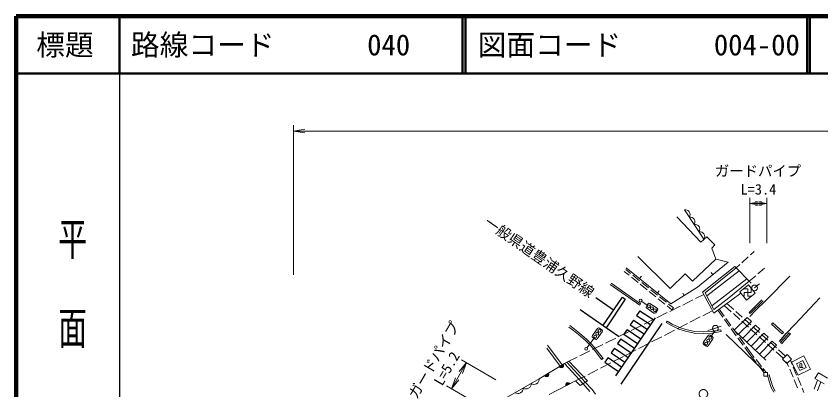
# Model space of a CAD drawing. Units: millimetres, scale not verified. Extents: x 40000 to 680000, y 20000 to 380000.
# Drawn here: x 40000 to 180156, y 314954 to 380000 of the extents above; entities that cross this region are included whole.
import ezdxf
from ezdxf.enums import TextEntityAlignment as Align

# ---------------------------------------------------------------- set-up
doc = ezdxf.new("R2010")
doc.units = ezdxf.units.MM
doc.header["$LTSCALE"] = 1000
doc.linetypes.add('CHAIN', pattern=[18.5, 12, -1.5, 3.5, -1.5])
for name, color, linetype, lineweight in [('M-BMK', 2, 'CHAIN', 13), ('M-STR-HTXT', 7, 'Continuous', 13), ('M-STR-STRC', 7, 'Continuous', 25), ('M-TTL', 2, 'Continuous', 140), ('M-TTL-BAND', 7, 'Continuous', 25), ('M-TTL-LINE', 7, 'Continuous', 50), ('M-WORK', 1, 'Continuous', 13)]:
    doc.layers.add(name, color=color, linetype=linetype, lineweight=lineweight)
doc.layers.add('M-BMK-HTXT', color=7, linetype='Continuous')
doc.layers.add('M-TTL-TXT', color=7, linetype='Continuous')
doc.styles.add('@ＭＳ ゴシック', font='')
doc.styles.add('ＭＳ ゴシック', font='')
doc.styles.get('@ＭＳ ゴシック').set_extended_font_data('@MS Gothic')
doc.styles.get('ＭＳ ゴシック').set_extended_font_data('MS Gothic')

# ---------------------------------------------------------------- blocks, each defined once
blk = doc.blocks.new('open_arrow')
at = {"color": 0, "linetype": 'Continuous', "lineweight": -2}
blk.add_lwpolyline([(7.5, 1.25), (0, 0), (7.5, -1.25)], dxfattribs=at)

msp = doc.modelspace()

# ---------------------------------------------------------------- linework, layer by layer
at = {"layer": 'M-BMK'}
msp.add_circle((159694, 314262), 750, dxfattribs=at)
at = {"layer": 'M-STR-HTXT'}
for p, q in [((88295, 335000), (88295, 361000)), ((88295, 360000), (364088, 360000)), ((167796, 340466), (167796, 348390)), ((170753, 340466), (170753, 348390)), ((167796, 347390), (170753, 347390)), ((115801, 315164), (118438, 319693)), ((123554, 316714), (117574, 320197)), ((120916, 312185), (114936, 315668))]:
    msp.add_line(p, q, dxfattribs=at)
at = {"layer": 'M-STR-STRC'}
for p, q in [((170564, 330499), (174720, 334744)), ((144018, 328809), (140942, 330948)), ((142178, 326130), (145578, 331082)), ((145578, 331082), (146084, 330762)), ((175596, 326314), (179965, 330967)), ((146084, 330762), (142740, 325740)), ((168770, 328759), (170564, 330499)), ((144932, 324221), (138225, 328871)), ((148608, 328713), (148055, 327901)), ((148608, 328713), (151034, 327140)), ((167752, 327741), (168770, 328759)), ((151285, 327508), (144392, 317392)), ((147503, 327090), (146950, 326279)), ((147503, 327090), (149918, 325502)), ((148055, 327901), (150476, 326321)), ((167336, 327575), (165076, 325348)), ((165809, 324649), (168062, 326883)), ((167336, 327575), (168062, 326883)), ((171798, 326647), (171572, 326397)), ((173657, 324966), (171798, 326647)), ((145349, 315925), (152495, 326528)), ((146397, 325468), (145845, 324657)), ((146397, 325468), (148802, 323864)), ((146950, 326279), (149360, 324683)), ((170563, 320117), (165076, 325348)), ((166543, 323949), (168789, 326190)), ((167276, 323250), (169515, 325498)), ((168789, 326190), (169515, 325498)), ((171572, 326397), (173431, 324715)), ((174122, 324751), (175596, 326314)), ((145292, 323846), (144739, 323035)), ((145292, 323846), (147685, 322226)), ((145845, 324657), (148244, 323045)), ((163647, 324621), (170211, 318263)), ((168010, 322551), (170241, 324805)), ((168743, 321851), (170968, 324113)), ((170241, 324805), (170968, 324113)), ((172969, 323380), (174122, 324751)), ((173431, 324715), (173657, 324966)), ((144739, 323035), (147127, 321407)), ((169477, 321152), (171694, 323420)), ((172420, 322728), (170210, 320453)), ((172420, 322728), (171694, 323420)), ((144186, 322224), (143634, 321412)), ((143634, 321412), (146011, 319769)), ((144186, 322224), (146569, 320588)), ((143081, 320601), (142528, 319790)), ((142528, 319790), (144895, 318130)), ((143081, 320601), (145453, 318949))]:
    msp.add_line(p, q, dxfattribs=at)
at = {"layer": 'M-TTL'}
for p, q in [((40000, 380000), (40000, 20000)), ((680000, 380000), (40000, 380000))]:
    msp.add_line(p, q, dxfattribs=at)
at = {"layer": 'M-TTL-BAND'}
msp.add_line((58000, 370000), (58000, 20000), dxfattribs=at)
at = {"layer": 'M-TTL-LINE'}
for p, q in [((58000, 380000), (58000, 370000)), ((117750, 380000), (117750, 370000)), ((118250, 380000), (118250, 370000)), ((177750, 380000), (177750, 370000)), ((178250, 380000), (178250, 370000)), ((40000, 370000), (680000, 370000))]:
    msp.add_line(p, q, dxfattribs=at)
at = {"layer": 'M-WORK'}
for p, q in [((159791, 341167), (156399, 346298)), ((159257, 340678), (155050, 345055)), ((160283, 341618), (159257, 340678)), ((161688, 340181), (160283, 341618)), ((161143, 339605), (161688, 340181)), ((161846, 337712), (161143, 339605)), ((148262, 338186), (153901, 332609)), ((166412, 337085), (167516, 338100)), ((167884, 338439), (168514, 339019)), ((157796, 333876), (161846, 337712)), ((165142, 336447), (159565, 331989)), ((167984, 333516), (165142, 336447)), ((165414, 336166), (166044, 336746)), ((145920, 335565), (146754, 334895)), ((146171, 335877), (147005, 335207)), ((153901, 332609), (156494, 335143)), ((156494, 335143), (157796, 333876)), ((160027, 331864), (165414, 336166)), ((160294, 331340), (165895, 335670)), ((161339, 334994), (161023, 335382)), ((169193, 335148), (170343, 336124)), ((147144, 334582), (148314, 333643)), ((147395, 334894), (148564, 333955)), ((148573, 334329), (148886, 334718)), ((148954, 333642), (150124, 332703)), ((161188, 329585), (167266, 334256)), ((167660, 333850), (164147, 330994)), ((167660, 333850), (168811, 334825)), ((143452, 333307), (148594, 329710)), ((143624, 333552), (148766, 329956)), ((148704, 333330), (149874, 332391)), ((150514, 332390), (151684, 331451)), ((151691, 331823), (152004, 332213)), ((166030, 332009), (167522, 333217)), ((167406, 332518), (166781, 332518)), ((167406, 332518), (167406, 331893)), ((167522, 333217), (168688, 331777)), ((168031, 331893), (168031, 332518)), ((168609, 332700), (169479, 333428)), ((150263, 332078), (151433, 331139)), ((151823, 330826), (152993, 329887)), ((152074, 331138), (153243, 330199)), ((156348, 331389), (156085, 331814)), ((158326, 330833), (159771, 331547)), ((159565, 331989), (161483, 328312)), ((161519, 328934), (160027, 331864)), ((161483, 328312), (166190, 331812)), ((164147, 330994), (161519, 328934)), ((167196, 330569), (166030, 332009)), ((166781, 331893), (166781, 331268)), ((166781, 331893), (167406, 331893)), ((168688, 331777), (167196, 330569)), ((167406, 331893), (168031, 331893)), ((167406, 331893), (167406, 331268)), ((167406, 331268), (168031, 331268)), ((148594, 329710), (148766, 329956)), ((149903, 329713), (148962, 330349)), ((150043, 329920), (149763, 329506)), ((151633, 329148), (150390, 329988)), ((153383, 329574), (154217, 328905)), ((153633, 329886), (154467, 329217)), ((153842, 328620), (155635, 329505)), ((156084, 329726), (157877, 330612)), ((163304, 329666), (164538, 328561)), ((163755, 330001), (164965, 328917)), ((167637, 328446), (169874, 330649)), ((167847, 328232), (170085, 330435)), ((149830, 329159), (151073, 328319)), ((151421, 328386), (151700, 328801)), ((151600, 327513), (153394, 328398)), ((154217, 328905), (154467, 329217)), ((159570, 327869), (161241, 328727)), ((163075, 327595), (162180, 328830)), ((163317, 327774), (162423, 329006)), ((164911, 328227), (166028, 327226)), ((165337, 328584), (166454, 327583)), ((167637, 328446), (167847, 328232)), ((149359, 326406), (151152, 327292)), ((153229, 326657), (153375, 326919)), ((153229, 326657), (154140, 326147)), ((153375, 326919), (154281, 326413)), ((157346, 326727), (159126, 327641)), ((164250, 325976), (163369, 327191)), ((164491, 326155), (163610, 327369)), ((166401, 326893), (167518, 325892)), ((166827, 327249), (167944, 326248)), ((136251, 325893), (137055, 325311)), ((136427, 326136), (137236, 325549)), ((137055, 325311), (137937, 324608)), ((137236, 325549), (138128, 324839)), ((141244, 325630), (140358, 324420)), ((141997, 325389), (141594, 325684)), ((147117, 325300), (148910, 326185)), ((152899, 324443), (154678, 325356)), ((154140, 326147), (155414, 325511)), ((154281, 326413), (155525, 325791)), ((155123, 325585), (156902, 326499)), ((155414, 325511), (156577, 325163)), ((155525, 325791), (156652, 325454)), ((156577, 325163), (158104, 324836)), ((156652, 325454), (158144, 325134)), ((161789, 325670), (160475, 325303)), ((161095, 324343), (161712, 325224)), ((161127, 325107), (162735, 325427)), ((161789, 325670), (162772, 326061)), ((162735, 325427), (162793, 325133)), ((165424, 324357), (164543, 325572)), ((165665, 324536), (164784, 325750)), ((167890, 325558), (169007, 324557)), ((168317, 325915), (169434, 324914)), ((137937, 324608), (139183, 323530)), ((138128, 324839), (139387, 323750)), ((140614, 323923), (139432, 322309)), ((140412, 324070), (140816, 323775)), ((141165, 323829), (142051, 325039)), ((142633, 323086), (144427, 323972)), ((144875, 324193), (146669, 325078)), ((150675, 323300), (152454, 324214)), ((158104, 324836), (159633, 324754)), ((158144, 325134), (159635, 325054)), ((159633, 324754), (161162, 324808)), ((159635, 325054), (161127, 325107)), ((160542, 324426), (159681, 323197)), ((160500, 322623), (161361, 323851)), ((161300, 324200), (160890, 324487)), ((161162, 324808), (162793, 325133)), ((166598, 322738), (165717, 323953)), ((166839, 322917), (165959, 324131)), ((169380, 324224), (170497, 323223)), ((169806, 324580), (170923, 323579)), ((173137, 323205), (174628, 324902)), ((173362, 323007), (174854, 324704)), ((174628, 324902), (174854, 324704)), ((132559, 322724), (135105, 319286)), ((139183, 323530), (140126, 322587)), ((139387, 323750), (140347, 322791)), ((140126, 322587), (140984, 321573)), ((140347, 322791), (141220, 321759)), ((140392, 321980), (142185, 322865)), ((148451, 322158), (150230, 323072)), ((159742, 322849), (160152, 322562)), ((168027, 321279), (167133, 322512)), ((170870, 322889), (171987, 321888)), ((171296, 323246), (172413, 322245)), ((173137, 323205), (173362, 323007)), ((132435, 322209), (134758, 319077)), ((138150, 320873), (139943, 321759)), ((140984, 321573), (141972, 320220)), ((141220, 321759), (142214, 320397)), ((146227, 321016), (148006, 321930)), ((167787, 321099), (166892, 322334)), ((168857, 319737), (167787, 321099)), ((168550, 320614), (168027, 321279)), ((172359, 321555), (173593, 320449)), ((172786, 321911), (173996, 320827)), ((173462, 320325), (174287, 321101)), ((174287, 321101), (175033, 320308)), ((136256, 319938), (135517, 319534)), ((135918, 319754), (139129, 316306)), ((136256, 319938), (137702, 320652)), ((139488, 316534), (136256, 319938)), ((141780, 318732), (143559, 319645)), ((141972, 320220), (142214, 320397)), ((144004, 319874), (145783, 320788)), ((169786, 319041), (168859, 320221)), ((174208, 319532), (173462, 320325)), ((174189, 319848), (174540, 319018)), ((175033, 320308), (174208, 319532)), ((174834, 320121), (175144, 319387)), ((177194, 320856), (175042, 319780)), ((175042, 319780), (176178, 317506)), ((176999, 320058), (175894, 319513)), ((177585, 318868), (176999, 320058)), ((178331, 318583), (177194, 320856)), ((131097, 316869), (135517, 319534)), ((135517, 319534), (138747, 315982)), ((139556, 317589), (141335, 318503)), ((170236, 317983), (169166, 319344)), ((170618, 317983), (170095, 318648)), ((174735, 318558), (175319, 317176)), ((175339, 318927), (175923, 317545)), ((175894, 319513), (176480, 318323)), ((176178, 317506), (178331, 318583)), ((176463, 319408), (176463, 318838)), ((176463, 318838), (177063, 318838)), ((176480, 318323), (177585, 318868)), ((176823, 318838), (176823, 319408)), ((176823, 319408), (176823, 319408)), ((137440, 316503), (139111, 317361)), ((170236, 317983), (170852, 317983)), ((170236, 317367), (170236, 317983)), ((170852, 317367), (170236, 317367)), ((170852, 317983), (170852, 317367)), ((171141, 317596), (170852, 317515)), ((170852, 317515), (171142, 316488)), ((171141, 317596), (171429, 316576)), ((176118, 317084), (176702, 315703)), ((179709, 317931), (179126, 316922)), ((179126, 316922), (180749, 315986)), ((181331, 316996), (179709, 317931)), ((137440, 316503), (132848, 314146)), ((137440, 316503), (138221, 315729)), ((138221, 315729), (139488, 316534)), ((139908, 314689), (138747, 315982)), ((140298, 315004), (139119, 316317)), ((171142, 316488), (171513, 315360)), ((171429, 316576), (171790, 315478)), ((171513, 315360), (171940, 314562)), ((171790, 315478), (172204, 314704)), ((175514, 316716), (176098, 315334)), ((179000, 315058), (179556, 316674)), ((179589, 314776), (180141, 316336)), ((140884, 314198), (140298, 315004)), ((176897, 315242), (177207, 314508))]:
    msp.add_line(p, q, dxfattribs=at)
for points in [[(161846, 337712), (162120, 337658), (164003, 337161), (158675, 332827), (154022, 329950), (146243, 336202)], [(111248, 298753), (118064, 307370), (121456, 310984), (124120, 312867), (131097, 316869)]]:
    msp.add_lwpolyline(points, dxfattribs=at)
for centre, radius in [((168609, 332700), 500), ((148755, 330489), 250), ((150214, 329503), 250), ((150732, 329153), 250), ((151250, 328804), 250), ((141574, 325234), 250), ((161789, 325670), 500), ((140835, 324225), 250), ((141205, 324730), 250), ((160521, 323524), 250), ((160880, 324036), 250), ((160162, 323013), 250), ((139285, 322107), 250)]:
    msp.add_circle(centre, radius, dxfattribs=at)
for centre, radius, start, end in [((156539, 345469), 841, 327.38588, 99.53099), ((157386, 344186), 841, 327.38588, 99.53099), ((158234, 342903), 841, 327.38588, 99.53099), ((159082, 341620), 841, 327.38588, 99.53099), ((149970, 329366), 250, 145.96271, 235.96271), ((150250, 329780), 250, 55.96271, 145.96271), ((151213, 328526), 250, 235.96271, 325.96271), ((151493, 328941), 250, 325.96271, 55.96271), ((141446, 325482), 250, 53.79054, 143.79054), ((141849, 325187), 250, 323.79054, 53.79054), ((140560, 324272), 250, 143.79054, 233.79054), ((140963, 323977), 250, 233.79054, 323.79054), ((160747, 324282), 250, 54.9638, 144.9638), ((161156, 323995), 250, 324.9638, 54.9638), ((159886, 323054), 250, 144.9638, 234.9638), ((160295, 322767), 250, 234.9638, 324.9638), ((176643, 319408), 180, 0, 180), ((134951, 319193), 400, 211.08873, 31.08873), ((134951, 319193), 320, 211.08873, 31.08873), ((134951, 319193), 240, 211.08873, 31.08873), ((134951, 319193), 160, 211.08873, 31.08873), ((134951, 319193), 100, 211.08873, 31.08873), ((130202, 316813), 897, 236.10551, 3.57256), ((132382, 317644), 400, 211.08873, 31.08873), ((132382, 317644), 320, 211.08873, 31.08873), ((132382, 317644), 240, 211.08873, 31.08873), ((132382, 317644), 160, 211.08873, 31.08873), ((132382, 317644), 100, 211.08873, 31.08873), ((128806, 316013), 897, 236.10551, 3.57256), ((136106, 315818), 400, 27.1701, 207.1701), ((136106, 315818), 320, 27.1701, 207.1701), ((136106, 315818), 240, 27.1701, 207.1701), ((136106, 315818), 160, 27.1701, 207.1701), ((136106, 315818), 100, 27.1701, 207.1701), ((127411, 315212), 897, 236.10551, 3.57256)]:
    msp.add_arc(centre, radius, start, end, dxfattribs=at)

# ---------------------------------------------------------------- block references
at = {"layer": 'M-STR-HTXT', "xscale": 267, "yscale": 267}
for p in [(88295, 360000), (167796, 347390)]:
    msp.add_blockref('open_arrow', p, dxfattribs=at)
for p, rotation in [((170753, 347390), 180), ((118438, 319693), 239.8), ((115801, 315164), 59.8)]:
    msp.add_blockref('open_arrow', p, dxfattribs=dict(at, rotation=rotation))

# ---------------------------------------------------------------- texts
at = {"layer": 'M-BMK-HTXT', "style": 'ＭＳ ゴシック'}
msp.add_text('一般県道豊浦久野線', height=1833, rotation=325.267, dxfattribs=at).set_placement((131134, 338067), align=Align.MIDDLE_CENTER)
at = {"layer": 'M-STR-HTXT', "style": 'ＭＳ ゴシック'}
msp.add_text('ガードパイプ', height=1833, dxfattribs=at).set_placement((169204, 353054), align=Align.MIDDLE_CENTER)
msp.add_text('L=3.4', height=1833, dxfattribs=at).set_placement((169274, 348390), align=Align.BOTTOM_CENTER)
msp.add_text('ガードパイプ', height=1833, rotation=59.785, dxfattribs=at).set_placement((112739, 320159), align=Align.MIDDLE_CENTER)
msp.add_text('L=5.2', height=1833, rotation=59.785, dxfattribs=at).set_placement((116255, 317932), align=Align.BOTTOM_CENTER)
at = {"layer": 'M-TTL-BAND', "style": '@ＭＳ ゴシック', "width": 1.55}
msp.add_text('平  面  図', height=3666, rotation=270, dxfattribs=at).set_placement((49777, 306475), align=Align.MIDDLE_RIGHT)
at = {"layer": 'M-TTL-TXT', "style": 'ＭＳ ゴシック'}
msp.add_text('標題', height=3666, dxfattribs=at).set_placement((48500, 375000), align=Align.MIDDLE_CENTER)
for s, p in [('路線コード', (60000, 375000)), ('図面コード', (120380, 375000)), ('040', (101142, 375000)), ('004-00', (161521, 375000))]:
    msp.add_text(s, height=3666, dxfattribs=at).set_placement(p, align=Align.MIDDLE_LEFT)

doc.saveas('drawing.dxf')
